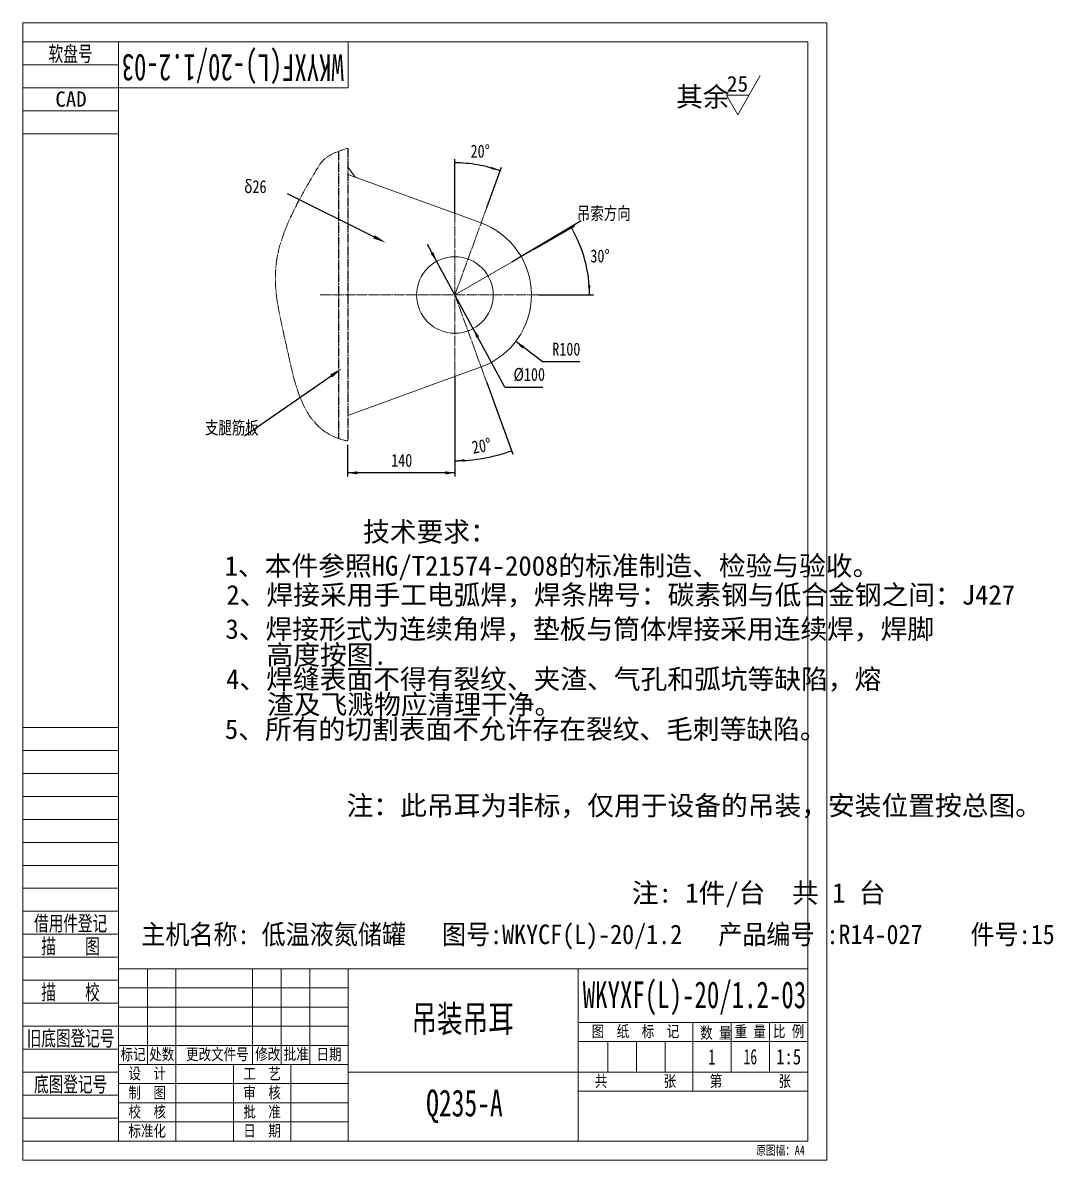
# Model space of a CAD drawing. Header units: millimetres. Extents: x 1505 to 130937, y -44938 to 37032.
# Drawn here: x 25931 to 27276, y -35519 to -34034 of the extents above; entities that cross this region are included whole.
import ezdxf

# ---------------------------------------------------------------- set-up
doc = ezdxf.new("R2010")
doc.units = ezdxf.units.MM
for name, pattern in [('ACISOTGB', [16, 11, -1, 1, -1, 1, -1]), ('CENTER_1_1', [16, 13, -1, 1, -1]), ('PHANTOM_1_1', [16, 11, -1, 1, -1, 1, -1])]:
    doc.linetypes.add(name, pattern=pattern)
for name, color, linetype, lineweight in [('3中心线层', 1, 'CENTER_1_1', 18), ('6', 2, 'Continuous', 18), ('6文字层', 3, 'Continuous', 18), ('9双点划线层', 6, 'PHANTOM_1_1', 18), ('AM_0', 7, 'Continuous', 50), ('AM_1', 3, 'ACISOTGB', 25), ('AM_5', 3, 'Continuous', 25), ('CDRAFT0', 7, 'Continuous', 18), ('RAHM2', 1, 'Continuous', 18), ('RAHM3', 2, 'Continuous', 18), ('RAHM5', 7, 'Continuous', 18), ('TILE1', 5, 'Continuous', 18), ('图层2', 2, 'Continuous', 18)]:
    doc.layers.add(name, color=color, linetype=linetype, lineweight=lineweight)
doc.styles.add('ACANSTS', font='')
doc.styles.add('ACGBTS_0.900826', font='', dxfattribs={"width": 0.9})
doc.styles.add('HZ', font='', dxfattribs={"width": 0.7})
doc.styles.add('PC_TEXTSTYLE', font='', dxfattribs={"width": 0.8})
doc.styles.get("Standard").update_dxf_attribs({"font": 'txt', "width": 0.8})
doc.styles.add('UserTxtStyle144', font='', dxfattribs={"width": 0.676549})
doc.styles.add('UserTxtStyle145', font='', dxfattribs={"width": 0.6807})
doc.styles.add('UserTxtStyle2', font='', dxfattribs={"width": 0.65})
doc.styles.get('ACANSTS').set_extended_font_data('宋体')
doc.styles.get('ACGBTS_0.900826').set_extended_font_data('宋体')
doc.styles.get('HZ').set_extended_font_data('宋体')
doc.styles.get('PC_TEXTSTYLE').set_extended_font_data('宋体')
doc.styles.get('UserTxtStyle144').set_extended_font_data('宋体')
doc.styles.get('UserTxtStyle145').set_extended_font_data('宋体')
doc.styles.get('UserTxtStyle2').set_extended_font_data('宋体')
doc.dimstyles.new('AM_GB$0', dxfattribs={"dimtxt": 3.371484, "dimasz": 2.5, "dimexe": 1, "dimexo": 1, "dimgap": 2.088633, "dimtad": 1, "dimdsep": 46, "dimtxsty": 'Standard', "dimblk": 'NONE', "dimcen": 0, "dimdle": 5, "dimclrd": 256, "dimclre": 256, "dimclrt": 2, "dimadec": 0, "dimazin": 2, "dimtfac": 0.707107, "dimtdec": 3, "dimtmove": 2, "dimatfit": 3, "dimfxl": 1, "dimfrac": 2, "dimtolj": 1, "dimlwd": 18, "dimarcsym": 0})
doc.dimstyles.new('AM_GB$2', dxfattribs={"dimtxt": 3.371484, "dimasz": 2.5, "dimexe": 1, "dimexo": 1, "dimgap": 2.088633, "dimtad": 1, "dimtih": 1, "dimtoh": 1, "dimdsep": 46, "dimtxsty": 'Standard', "dimblk": 'NONE', "dimcen": 0, "dimdle": 5, "dimclrd": 256, "dimclre": 256, "dimclrt": 2, "dimadec": 0, "dimazin": 2, "dimtfac": 0.707107, "dimtdec": 3, "dimtmove": 2, "dimatfit": 3, "dimfxl": 1, "dimfrac": 2, "dimtolj": 1, "dimlwd": 18, "dimarcsym": 0})
doc.dimstyles.new('AM_GB$3', dxfattribs={"dimtxt": 3.371484, "dimasz": 2.5, "dimexe": 1, "dimexo": 1, "dimgap": 2.088633, "dimtad": 1, "dimdsep": 46, "dimtxsty": 'Standard', "dimblk": 'NONE', "dimcen": 0, "dimdle": 5, "dimclrd": 256, "dimclre": 256, "dimclrt": 2, "dimadec": 0, "dimazin": 2, "dimtfac": 0.707107, "dimtdec": 3, "dimtmove": 2, "dimatfit": 0, "dimfxl": 1, "dimfrac": 2, "dimtolj": 1, "dimlwd": 18, "dimarcsym": 0})
doc.dimstyles.new('AM_GB$4', dxfattribs={"dimtxt": 3.371484, "dimasz": 2.5, "dimexe": 1, "dimexo": 1, "dimgap": 2.088633, "dimtad": 1, "dimdsep": 46, "dimtxsty": 'Standard', "dimblk": 'NONE', "dimcen": 0, "dimdle": 5, "dimclrd": 256, "dimclre": 256, "dimclrt": 2, "dimadec": 0, "dimazin": 2, "dimtfac": 0.707107, "dimtdec": 3, "dimtofl": 0, "dimtmove": 2, "dimatfit": 0, "dimfxl": 1, "dimfrac": 2, "dimtolj": 1, "dimlwd": 18, "dimarcsym": 0})

# ---------------------------------------------------------------- blocks, each defined once
blk = doc.blocks.new('*X731')
at = {"layer": 'CDRAFT0'}
for p, q in [((425, 1400), (425, 1460)), ((125, 1400), (425, 1400)), ((125, 25), (0, 25))]:
    blk.add_line(p, q, dxfattribs=at)
blk.add_lwpolyline([(125, 25), (125, 1460), (1025, 1460), (1025, 25), (125, 25)], dxfattribs=at)
at = {"layer": 'RAHM2'}
for p, q in [((125, 1430), (0, 1430)), ((125, 1370), (0, 1370)), ((125, 565), (0, 565)), ((125, 505), (0, 505)), ((125, 445), (0, 445)), ((125, 385), (0, 385)), ((125, 325), (0, 325)), ((125, 265), (0, 265)), ((125, 205), (0, 205)), ((125, 145), (0, 145)), ((125, 85), (0, 85)), ((125, 55), (0, 55))]:
    blk.add_line(p, q, dxfattribs=at)
at = {"layer": 'RAHM3'}
for p, q in [((125, 1460), (0, 1460)), ((125, 1400), (0, 1400)), ((125, 1340), (0, 1340)), ((125, 535), (0, 535)), ((125, 475), (0, 475)), ((125, 415), (0, 415)), ((125, 355), (0, 355)), ((125, 295), (0, 295)), ((125, 235), (0, 235)), ((125, 175), (0, 175)), ((125, 115), (0, 115))]:
    blk.add_line(p, q, dxfattribs=at)
at = {"layer": 'TILE1'}
blk.add_line((0, 0), (0, 1485), dxfattribs=at)
blk.add_lwpolyline([(0, 1485), (1050, 1485), (1050, 0), (0, 0)], dxfattribs=at)
at = {"layer": '6', "color": 1, "insert": (957.9, 19.1), "char_height": 12.04, "width": 103.086, "attachment_point": 1, "line_spacing_factor": 1.37}
blk.add_mtext('原图幅：A4', dxfattribs=at)
at = {"layer": 'RAHM2', "char_height": 20, "attachment_point": 8}
for s, insert, width, style in [('软盘号', (62.5, 1432.2), 86.217, 'HZ'), ('CAD', (63, 1375), 61.167, 'ACANSTS'), ('借用件登记', (62.5, 297), 146.767, 'HZ'), ('描    图', (62.5, 267.3), 115.5, 'HZ'), ('描    校', (62.5, 207.2), 116.9, 'HZ'), ('旧底图登记号', (62.5, 146.9), 172.783, 'HZ'), ('底图登记号', (62.5, 86.9), 146.417, 'HZ')]:
    blk.add_mtext(s, dxfattribs=dict(at, insert=insert, width=width, style=style))
at = {"layer": 'RAHM5', "insert": (274.2, 1431), "char_height": 35, "width": 66.5, "attachment_point": 5, "rotation": 180, "style": 'UserTxtStyle144'}
blk.add_mtext('WKYXF(L)-20/1.2-03', dxfattribs=at)
blk = doc.blocks.new('*X732')
at = {"layer": 'CDRAFT0'}
for p, q in [((-900, 0), (-900, 225)), ((-900, 225), (0, 225)), ((-861.9, 100), (-861.9, 225)), ((-825, 0), (-825, 225)), ((-725, 100), (-725, 225)), ((-687.5, 100), (-687.5, 225)), ((-650, 100), (-650, 225)), ((-600, 0), (-600, 225)), ((-300, 225), (-300, 0)), ((0, 225), (0, 0)), ((-298.6, 155), (0, 155)), ((-150, 65.4), (-150, 155)), ((-100, 90), (-100, 155)), ((-50, 90.1), (-50, 155)), ((-299.8, 130), (0, 130)), ((-900, 100), (-600, 100)), ((-750, 0), (-750, 100)), ((-675, 0.1), (-675, 100)), ((-600, 90), (0, 90)), ((-300, 65), (0, 65)), ((-900, 0), (0, 0))]:
    blk.add_line(p, q, dxfattribs=at)
at = {"layer": 'RAHM2'}
for p, q in [((-900, 200), (-600, 200)), ((-900, 175), (-600, 175)), ((-900, 150), (-600, 150)), ((-900, 125), (-600, 125)), ((-261.1, 90.1), (-261.1, 130)), ((-223.6, 90.1), (-223.6, 130)), ((-186.1, 90.1), (-186.1, 130)), ((-900, 75), (-600, 75)), ((-900, 50), (-600, 50)), ((-900, 25), (-600, 25))]:
    blk.add_line(p, q, dxfattribs=at)
for s, insert, char_height, width, attachment_point, style in [('图  纸  标  记', (-225, 142.5), 15, 174.5, 5, 'PC_TEXTSTYLE'), ('数 量', (-140.6, 132.1), 15, 61.8, 7, 'PC_TEXTSTYLE'), ('重 量', (-75, 142.5), 15, 61.9, 5, 'PC_TEXTSTYLE'), ('比 例', (-25, 142.5), 15, 58.1, 5, 'PC_TEXTSTYLE'), ('标记', (-881, 112.5), 15, 48.9, 5, 'PC_TEXTSTYLE'), ('处数', (-843.5, 112.5), 15, 48.6, 5, 'PC_TEXTSTYLE'), (' 更改文件号', (-775, 112.5), 15, 139.2, 5, 'PC_TEXTSTYLE'), ('修改', (-705.2, 112.9), 15, 49.1, 5, 'PC_TEXTSTYLE'), ('批准', (-667.9, 112.9), 15, 49.1, 5, 'PC_TEXTSTYLE'), ('日期', (-625, 112.5), 15, 44.1, 5, 'PC_TEXTSTYLE'), ('1', (-125.3, 110), 20, 11.05, 5, 'UserTxtStyle2'), ('16', (-75, 110), 20, 26.217, 5, 'UserTxtStyle2'), ('设  计', (-862.5, 87.5), 15, 74.3, 5, 'PC_TEXTSTYLE'), ('工  艺', (-712.5, 87.5), 15, 73.9, 5, 'PC_TEXTSTYLE'), ('共         张', (-225, 77.5), 15, 164.4, 5, 'PC_TEXTSTYLE'), ('第         张', (-75, 77.5), 15, 164.3, 5, 'PC_TEXTSTYLE'), ('制  图', (-862.5, 62.5), 15, 73.5, 5, 'PC_TEXTSTYLE'), ('审  核', (-712.5, 62.5), 15, 73.5, 5, 'PC_TEXTSTYLE'), ('校  核', (-862.5, 37.5), 15, 74.2, 5, 'PC_TEXTSTYLE'), ('批  准', (-712.5, 37.5), 15, 74.7, 5, 'PC_TEXTSTYLE'), ('标准化', (-862.5, 12.5), 15, 74.6, 5, 'PC_TEXTSTYLE'), ('日  期', (-712.5, 12.6), 15, 69.7, 5, 'PC_TEXTSTYLE')]:
    blk.add_mtext(s, dxfattribs=dict(at, insert=insert, char_height=char_height, width=width, attachment_point=attachment_point, style=style))
at = {"layer": 'RAHM2', "color": 2, "insert": (-25, 110), "char_height": 20, "width": 49.067, "attachment_point": 5, "style": 'PC_TEXTSTYLE'}
blk.add_mtext('1:5', dxfattribs=at)
at = {"layer": 'RAHM5', "char_height": 35, "attachment_point": 5}
for s, insert, width, style in [('WKYXF(L)-20/1.2-03', (-148, 186.4), 454.254, 'UserTxtStyle145'), ('吊装吊耳', (-450.7, 157.6), 206.821, 'HZ'), ('Q235-A', (-448.3, 45.3), 155.779, 'HZ')]:
    blk.add_mtext(s, dxfattribs=dict(at, insert=insert, width=width, style=style))
blk = doc.blocks.new('*X733')
at = {"layer": 'AM_5'}
blk.add_hatch(color=256, dxfattribs=at).paths.add_polyline_path([(26574.5, -34450.2), (26583.1, -34459.4), (26585.7, -34456.1)], flags=0)
for q in [(26574.5, -34450.2), (26658.3, -34476.4)]:
    blk.add_line((26608.8, -34476.4), q, dxfattribs=at)
at = {"layer": 'AM_5', "color": 2, "insert": (26640.5, -34460.2), "char_height": 16.86, "width": 50.25, "attachment_point": 5, "line_spacing_factor": 1.37}
blk.add_mtext('R100', dxfattribs=at)
blk = doc.blocks.new('_NONE')
blk = doc.blocks.new('*X734')
at = {"layer": 'AM_5'}
for points in [[(26471.2, -34345.5), (26463.4, -34335.5), (26467, -34333.5)], [(26518.9, -34433.3), (26523, -34445.3), (26526.7, -34443.3)]]:
    blk.add_hatch(color=256, dxfattribs=at).paths.add_polyline_path(points, flags=0)
for q in [(26459.3, -34323.5), (26609.9, -34509.7)]:
    blk.add_line((26560.4, -34509.7), q, dxfattribs=at)
at = {"layer": 'AM_5', "color": 2, "insert": (26592.1, -34493.5), "char_height": 16.86, "width": 50.25, "attachment_point": 5, "line_spacing_factor": 1.37}
blk.add_mtext('%%C100', dxfattribs=at)
blk = doc.blocks.new('*X735')
at = {"layer": 'AM_5'}
for points in [[(26355, -34621.6), (26367.5, -34623.7), (26367.5, -34619.6)], [(26495, -34621.6), (26482.5, -34623.7), (26482.5, -34619.6)]]:
    blk.add_hatch(color=256, dxfattribs=at).paths.add_polyline_path(points, flags=0)
for p, q in [((26495, -34500.8), (26495, -34626.6)), ((26355, -34585), (26355, -34626.6)), ((26495, -34621.6), (26355, -34621.6))]:
    blk.add_line(p, q, dxfattribs=at)
at = {"layer": 'AM_5', "color": 2, "insert": (26425.6, -34605.4), "char_height": 16.86, "width": 34.5, "attachment_point": 5, "line_spacing_factor": 1.37}
blk.add_mtext('140', dxfattribs=at)
blk = doc.blocks.new('*X736')
at = {"layer": 'AM_5'}
blk.add_hatch(color=256, dxfattribs=at).paths.add_polyline_path([(26670.8, -34389.4), (26668.8, -34377), (26671.9, -34376.8)], flags=0)
blk.add_hatch(color=256, dxfattribs=at).paths.add_polyline_path([(26670.8, -34389.4), (26668.8, -34377), (26671.9, -34376.8)], flags=0)
for p, q in [((26599.3, -34329.2), (26651.6, -34299)), ((26604.2, -34389.4), (26675.8, -34389.4))]:
    blk.add_line(p, q, dxfattribs=at)
for start, end in [(15, 30), (360, 15)]:
    blk.add_arc((26495, -34389.4), 175.8, start, end, dxfattribs=at)
at = {"layer": 'AM_5', "color": 2, "insert": (26684.5, -34338.6), "char_height": 16.86, "width": 30, "attachment_point": 5, "line_spacing_factor": 1.37}
blk.add_mtext('30%%D', dxfattribs=at)
blk = doc.blocks.new('*X737')
at = {"layer": 'AM_5'}
blk.add_hatch(color=256, dxfattribs=at).paths.add_polyline_path([(26554, -34227.3), (26541.7, -34224.9), (26542.6, -34222)], flags=0)
blk.add_hatch(color=256, dxfattribs=at).paths.add_polyline_path([(26554, -34227.3), (26541.7, -34224.9), (26542.6, -34222)], flags=0)
for p, q in [((26495, -34283), (26495, -34211.9)), ((26536.6, -34275.3), (26555.8, -34222.6))]:
    blk.add_line(p, q, dxfattribs=at)
for start, end in [(80, 90), (70, 80)]:
    blk.add_arc((26495, -34389.4), 172.5, start, end, dxfattribs=at)
at = {"layer": 'AM_5', "color": 2, "insert": (26528.1, -34201.8), "char_height": 16.86, "width": 30, "attachment_point": 5, "line_spacing_factor": 1.37}
blk.add_mtext('20%%D', dxfattribs=at)
blk = doc.blocks.new('*X738')
at = {"layer": 'AM_5'}
blk.add_hatch(color=256, dxfattribs=at).paths.add_polyline_path([(26495, -34605.8), (26507.5, -34603.9), (26507.6, -34607)], flags=0)
blk.add_hatch(color=256, dxfattribs=at).paths.add_polyline_path([(26495, -34605.8), (26507.5, -34603.9), (26507.6, -34607)], flags=0)
for p, q in [((26495, -34495.8), (26495, -34610.8)), ((26536.6, -34503.5), (26570.8, -34597.4))]:
    blk.add_line(p, q, dxfattribs=at)
for start, end in [(280, 290), (270, 280)]:
    blk.add_arc((26495, -34389.4), 216.4, start, end, dxfattribs=at)
at = {"layer": 'AM_5', "color": 2, "insert": (26529.8, -34586.5), "char_height": 16.86, "width": 33.471, "attachment_point": 5, "rotation": 10, "line_spacing_factor": 1.37}
blk.add_mtext('20%%D', dxfattribs=at)
blk = doc.blocks.new('*X739')
at = {"layer": 'AM_5'}
blk.add_hatch(color=3, dxfattribs=at).paths.add_polyline_path([(26332.2, -34493.2), (26334.8, -34497), (26347.9, -34485.2)], flags=0)
at = {"layer": 'AM_5', "color": 3}
blk.add_line((26220.4, -34573.1), (26333.5, -34495.1), dxfattribs=at)
at = {"layer": 'AM_5', "color": 2, "insert": (26168.7, -34573.1), "char_height": 16.86, "width": 85.677, "attachment_point": 7, "line_spacing_factor": 1.37}
blk.add_mtext('支腿筋板', dxfattribs=at)
blk = doc.blocks.new('*X740')
at = {"layer": 'AM_5', "color": 3}
for p, q in [((26659.9, -34292.7), (26584.5, -34337.5)), ((26584.5, -34337.5), (26569.4, -34346.5))]:
    blk.add_line(p, q, dxfattribs=at)
at = {"layer": 'AM_5', "color": 2, "insert": (26654.3, -34274.3), "char_height": 16.86, "width": 105.7, "attachment_point": 1, "line_spacing_factor": 1.37}
blk.add_mtext('吊索方向', dxfattribs=at)
blk = doc.blocks.new('*X741')
at = {"layer": 'AM_5'}
blk.add_hatch(color=3, dxfattribs=at).paths.add_polyline_path([(26390.6, -34311.5), (26388.5, -34315.6), (26405.2, -34321.3)], flags=0)
at = {"layer": 'AM_5', "color": 3}
blk.add_line((26276.2, -34257), (26389.6, -34313.5), dxfattribs=at)
at = {"layer": 'AM_5', "color": 2, "insert": (26219.8, -34239.5), "char_height": 16.86, "width": 54.462, "attachment_point": 1, "line_spacing_factor": 1.37}
blk.add_mtext('δ26', dxfattribs=at)

msp = doc.modelspace()

# ---------------------------------------------------------------- linework, layer by layer
at = {"layer": '3中心线层', "color": 4, "linetype": 'CENTER_1_1', "lineweight": 18}
for p, q in [((26495.04507, -34389.40709), (26536.55992, -34275.34598)), ((26495.04507, -34282.98931), (26495.04507, -34495.82486)), ((26604.19293, -34389.40709), (26318.65456, -34389.40709)), ((26495.04507, -34389.40709), (26536.55992, -34503.46819))]:
    msp.add_line(p, q, dxfattribs=at)
at = {"layer": '6文字层'}
msp.add_lwpolyline([(26599.28372, -34329.22487), (26495.04507, -34389.40709)], dxfattribs=at)
at = {"layer": '9双点划线层', "color": 3, "linetype": 'PHANTOM_1_1', "lineweight": 18}
msp.add_open_spline([(26355.04507, -34198.02678), (26326.78684, -34205.5587), (26243.30784, -34340.01313), (26259.52342, -34375.68611), (26299.34056, -34569.32576), (26355.04507, -34580.02502)], degree=3, knots=[0, 0, 0, 0, 25.0899647403, 348.363132273, 481.105608207, 481.105608207, 481.105608207, 481.105608207], dxfattribs=at)
at = {"layer": 'AM_1', "linetype": 'ACISOTGB', "lineweight": 25}
for p, q in [((26355.04507, -34198.02678), (26355.04507, -34580.02502)), ((26343.04507, -34201.81709), (26343.04507, -34576.80431))]:
    msp.add_line(p, q, dxfattribs=at)
at = {"layer": 'CDRAFT0', "color": 0}
for p, q in [((26864.33383, -34154.2932), (26893.59097, -34103.0932)), ((26878.9624, -34128.6932), (26849.70526, -34128.6932)), ((26864.33383, -34154.2932), (26849.70526, -34128.6932))]:
    msp.add_line(p, q, dxfattribs=at)
at = {"layer": 'CDRAFT0'}
for p, q in [((26364.60965, -34235.5147), (26355.04507, -34222.03348)), ((26529.24708, -34295.43782), (26355.04507, -34232.03348)), ((26529.24708, -34483.37635), (26355.04507, -34546.7807))]:
    msp.add_line(p, q, dxfattribs=at)
msp.add_circle((26495.04507, -34389.40709), 50, dxfattribs=at)
msp.add_arc((26495.04507, -34389.40709), 100, 290, 70, dxfattribs=at)

# ---------------------------------------------------------------- block references
at = {"layer": 'AM_0', "linetype": 'Continuous', "lineweight": 18}
for name, p in [('*X731', (25930.79227, -35519.02215)), ('*X732', (26955.79227, -35494.02215))]:
    msp.add_blockref(name, p, dxfattribs=at)
at = {"layer": 'AM_5'}
for name in ['*X741', '*X740', '*X739']:
    msp.add_blockref(name, (0, 0), dxfattribs=at)

# ---------------------------------------------------------------- texts
at = {"layer": '图层2', "attachment_point": 7, "style": 'ACANSTS'}
for s, insert, char_height, width in [('25', (26850.05921, -34124.32417), 20.48, 38.7413333), ('其余', (26783.88694, -34146.30835), 25.6, 104.5333333), ('技术要求：', (26375.20331, -34714.17962), 25.6, 230.8266667), ('1、本件参照HG/T21574-2008的标准制造、检验与验收。', (26194.33697, -34762.03424), 25.6000143, 1296.8540592), ('2、焊接采用手工电弧焊，焊条牌号：碳素钢与低合金钢之间：J427', (26196.61253, -34797.43944), 25.6, 1605.12), ('3、焊接形式为连续角焊，垫板与筒体焊接采用连续焊，焊脚', (26195.4424, -34841.97702), 25.6, 1440.8533333), ('   高度按图.', (26196.85199, -34874.88306), 25.6, 310.4), ('4、焊缝表面不得有裂纹、夹渣、气孔和弧坑等缺陷，熔', (26196.29573, -34907.35047), 25.6, 1333.9733333), ('   渣及飞溅物应清理干净。', (26197.57573, -34939.81761), 25.6, 647.68), ('5、所有的切割表面不允许存在裂纹、毛刺等缺陷。', (26194.71911, -34971.92013), 25.6, 1190.6133333), ('注：此吊耳为非标，仅用于设备的吊装，安装位置按总图。', (26353.61297, -35072.51169), 25.6000143, 1382.8274407), ('注: 1件/台  共 1 台', (26726.01081, -35189.02763), 25.6, 511.5733333)]:
    msp.add_mtext(s, dxfattribs=dict(at, insert=insert, char_height=char_height, width=width))
at = {"layer": '图层2', "color": 2, "insert": (26085.53437, -35211.31304), "char_height": 25.6, "width": 2595.4986667, "attachment_point": 1, "style": 'ACGBTS_0.900826'}
msp.add_mtext('主机名称: 低温液氮储罐   图号:WKYCF(L)-20/1.2   产品编号 :R14-027    件号:15', dxfattribs=at)

# ---------------------------------------------------------------- dimensions: what is measured, and where the dimension line sits
at = {"layer": 'AM_5'}
for base, line1, line2, override, picture, middle in [((26524.9997, -34219.52596), ((26495.04507, -34282.98931), (26495.04507, -34495.82486)), ((26495.04507, -34389.40709), (26536.55992, -34275.34598)), {"dimscale": 5, "dimtad": 0, "dimtih": 0, "dimtoh": 0, "dimsah": 1, "dimtix": 1, "dimtfill": 1, "dimtzin": 8}, '*X737', (26528.13009, -34201.77264)), ((26532.6209, -34602.5102), ((26495.04507, -34282.98931), (26495.04507, -34495.82486)), ((26495.04507, -34389.40709), (26536.55992, -34503.46819)), {"dimscale": 5, "dimtad": 1, "dimtih": 0, "dimtoh": 0, "dimsah": 1, "dimtix": 1, "dimtfill": 1, "dimtzin": 8}, '*X738', (26529.79911, -34586.50707)), ((26664.81154, -34343.9183), ((26599.28372, -34329.22487), (26495.04507, -34389.40709)), ((26604.19293, -34389.40709), (26318.65456, -34389.40709)), {"dimscale": 5, "dimtad": 0, "dimtih": 0, "dimtoh": 0, "dimsah": 1, "dimtix": 1, "dimtfill": 1, "dimtzin": 8}, '*X736', (26684.50662, -34338.64102))]:
    dim = msp.add_angular_dim_2l(base=base, line1=line1, line2=line2, dimstyle='AM_GB$2', override=override, dxfattribs=at)
    dim.commit()
    dim.dimension.update_dxf_attribs({"geometry": picture, "text_midpoint": middle})
dim = msp.add_diameter_dim_2p(p1=(26471.18309, -34345.46842), p2=(26518.90705, -34433.34575), dimstyle='AM_GB$3', override={"dimscale": 5, "dimpost": '%\\\\A3;%%C<>', "dimsah": 1, "dimtfill": 1, "dimtzin": 8}, dxfattribs=at)
dim.commit()
dim.dimension.update_dxf_attribs({"geometry": '*X734', "text_midpoint": (26560.38883, -34509.72895), "dimtype": 163})
dim = msp.add_radius_dim(center=(26495.04507, -34389.40709), mpoint=(26574.47387, -34450.16123), dimstyle='AM_GB$4', override={"dimscale": 5, "dimpost": '%\\\\A3;R<>', "dimsah": 1, "dimtfill": 1, "dimtzin": 8}, dxfattribs=at)
dim.commit()
dim.dimension.update_dxf_attribs({"geometry": '*X733', "text_midpoint": (26620.972, -34485.72709)})
dim = msp.add_linear_dim(base=(26355.04507, -34621.64873), p1=(26495.04507, -34495.82486), p2=(26355.04507, -34580.02502), dimstyle='AM_GB$0', override={"dimscale": 5, "dimsah": 1, "dimtfill": 1, "dimtzin": 8}, dxfattribs=at)
dim.commit()
dim.dimension.update_dxf_attribs({"geometry": '*X735', "text_midpoint": (26425.5527, -34621.64873), "dimtype": 160})

doc.saveas('drawing.dxf')
